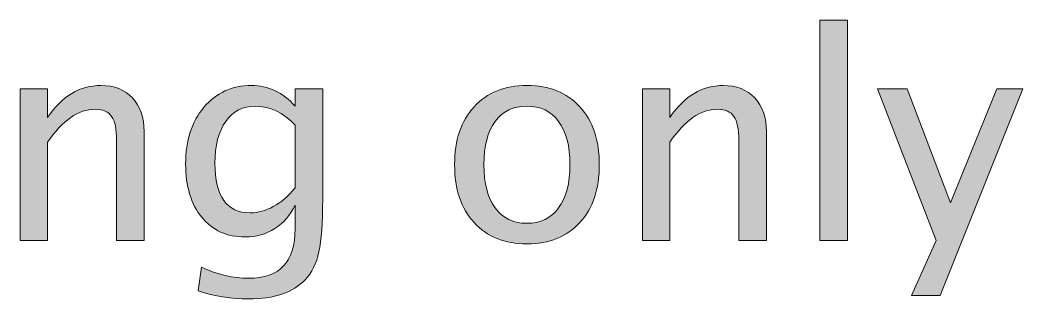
# Model space of a CAD drawing. Header units: inches. Extents: x 4 to 816, y 71 to 806.
# Drawn here: x 89.48 to 114.37, y 777.62 to 784.55 of the extents above; entities that cross this region are included whole.
import ezdxf

# ---------------------------------------------------------------- set-up
doc = ezdxf.new("R2010")
doc.units = ezdxf.units.IN
doc.header["$MEASUREMENT"] = 0
doc.layers.add('Layer 1', color=7, linetype='Continuous')

# ---------------------------------------------------------------- blocks, each defined once
blk = doc.blocks.new('block 342')
at = {"layer": 'Layer 1', "true_color": 0x231f20}
h = blk.add_hatch(color=250, dxfattribs=at)
h.dxf.hatch_style = 2
h.paths.add_polyline_path([(109.329, 779.074), (109.329, 784.55), (110.012, 784.55), (110.012, 779.074)])
h = blk.add_hatch(color=250, dxfattribs=at)
h.dxf.hatch_style = 2
edge = h.paths.add_edge_path()
edge.add_spline(control_points=[(89.476, 779.074), (89.476, 779.074), (89.476, 782.84), (89.476, 782.84), (89.476, 782.84), (90.159, 782.84), (90.159, 782.84), (90.159, 782.84), (90.159, 782.132), (90.159, 782.132), (90.52, 782.66), (90.961, 782.923), (91.483, 782.923), (91.812, 782.923), (92.072, 782.82), (92.266, 782.613), (92.459, 782.406), (92.555, 782.128), (92.555, 781.779), (92.555, 781.779), (92.555, 779.074), (92.555, 779.074), (92.555, 779.074), (91.872, 779.074), (91.872, 779.074), (91.872, 779.074), (91.872, 781.557), (91.872, 781.557), (91.872, 781.837), (91.831, 782.036), (91.749, 782.155), (91.667, 782.274), (91.531, 782.334), (91.341, 782.334), (90.923, 782.334), (90.529, 782.06), (90.159, 781.512), (90.159, 781.512), (90.159, 779.074), (90.159, 779.074), (90.159, 779.074), (89.476, 779.074), (89.476, 779.074)], knot_values=[0, 0, 0, 0, 1, 1, 1, 2, 2, 2, 3, 3, 3, 4, 4, 4, 5, 5, 5, 6, 6, 6, 7, 7, 7, 8, 8, 8, 9, 9, 9, 10, 10, 10, 11, 11, 11, 12, 12, 12, 13, 13, 13, 14, 14, 14, 14], degree=3, periodic=1)
h = blk.add_hatch(color=250, dxfattribs=at)
h.dxf.hatch_style = 2
edge = h.paths.add_edge_path()
edge.add_spline(control_points=[(93.897, 777.822), (93.897, 777.822), (93.977, 778.411), (93.977, 778.411), (94.373, 778.227), (94.764, 778.134), (95.151, 778.134), (95.919, 778.134), (96.304, 778.542), (96.304, 779.358), (96.304, 779.358), (96.304, 779.951), (96.304, 779.951), (96.186, 779.702), (96.017, 779.507), (95.798, 779.369), (95.58, 779.23), (95.336, 779.161), (95.068, 779.161), (94.612, 779.161), (94.25, 779.324), (93.984, 779.651), (93.718, 779.978), (93.585, 780.422), (93.585, 780.981), (93.585, 781.554), (93.737, 782.022), (94.04, 782.382), (94.343, 782.743), (94.735, 782.923), (95.217, 782.923), (95.638, 782.923), (96, 782.752), (96.304, 782.41), (96.304, 782.41), (96.304, 782.84), (96.304, 782.84), (96.304, 782.84), (96.987, 782.84), (96.987, 782.84), (96.987, 782.84), (96.987, 780.101), (96.987, 780.101), (96.987, 779.511), (96.956, 779.075), (96.895, 778.791), (96.834, 778.508), (96.719, 778.276), (96.55, 778.096), (96.252, 777.779), (95.786, 777.621), (95.152, 777.621), (94.718, 777.621), (94.299, 777.688), (93.897, 777.822)], knot_values=[0, 0, 0, 0, 1, 1, 1, 2, 2, 2, 3, 3, 3, 4, 4, 4, 5, 5, 5, 6, 6, 6, 7, 7, 7, 8, 8, 8, 9, 9, 9, 10, 10, 10, 11, 11, 11, 12, 12, 12, 13, 13, 13, 14, 14, 14, 15, 15, 15, 16, 16, 16, 17, 17, 17, 18, 18, 18, 18], degree=3, periodic=1)
edge = h.paths.add_edge_path()
edge.add_spline(control_points=[(96.304, 780.381), (96.304, 780.381), (96.304, 781.942), (96.304, 781.942), (96.003, 782.254), (95.675, 782.41), (95.321, 782.41), (95.006, 782.41), (94.759, 782.284), (94.581, 782.033), (94.402, 781.781), (94.313, 781.432), (94.313, 780.987), (94.313, 780.169), (94.604, 779.761), (95.185, 779.761), (95.581, 779.761), (95.954, 779.967), (96.304, 780.381)], knot_values=[0, 0, 0, 0, 1, 1, 1, 2, 2, 2, 3, 3, 3, 4, 4, 4, 5, 5, 5, 6, 6, 6, 6], degree=3, periodic=1)
h = blk.add_hatch(color=250, dxfattribs=at)
h.dxf.hatch_style = 2
edge = h.paths.add_edge_path()
edge.add_spline(control_points=[(102.057, 778.987), (101.504, 778.987), (101.067, 779.164), (100.744, 779.518), (100.422, 779.871), (100.261, 780.351), (100.261, 780.957), (100.261, 781.563), (100.422, 782.042), (100.744, 782.394), (101.067, 782.747), (101.504, 782.923), (102.057, 782.923), (102.609, 782.923), (103.047, 782.747), (103.369, 782.394), (103.692, 782.042), (103.853, 781.563), (103.853, 780.957), (103.853, 780.351), (103.692, 779.871), (103.369, 779.518), (103.047, 779.164), (102.609, 778.987), (102.057, 778.987)], knot_values=[0, 0, 0, 0, 1, 1, 1, 2, 2, 2, 3, 3, 3, 4, 4, 4, 5, 5, 5, 6, 6, 6, 7, 7, 7, 8, 8, 8, 8], degree=3, periodic=1)
edge = h.paths.add_edge_path()
edge.add_spline(control_points=[(102.055, 779.5), (102.394, 779.5), (102.657, 779.628), (102.844, 779.882), (103.031, 780.136), (103.125, 780.495), (103.125, 780.957), (103.125, 781.419), (103.031, 781.777), (102.844, 782.03), (102.657, 782.283), (102.394, 782.41), (102.055, 782.41), (101.716, 782.41), (101.453, 782.283), (101.267, 782.03), (101.082, 781.777), (100.989, 781.419), (100.989, 780.957), (100.989, 780.495), (101.082, 780.136), (101.267, 779.882), (101.453, 779.628), (101.716, 779.5), (102.055, 779.5)], knot_values=[0, 0, 0, 0, 1, 1, 1, 2, 2, 2, 3, 3, 3, 4, 4, 4, 5, 5, 5, 6, 6, 6, 7, 7, 7, 8, 8, 8, 8], degree=3, periodic=1)
h = blk.add_hatch(color=250, dxfattribs=at)
h.dxf.hatch_style = 2
edge = h.paths.add_edge_path()
edge.add_spline(control_points=[(104.921, 779.074), (104.921, 779.074), (104.921, 782.84), (104.921, 782.84), (104.921, 782.84), (105.604, 782.84), (105.604, 782.84), (105.604, 782.84), (105.604, 782.132), (105.604, 782.132), (105.965, 782.66), (106.407, 782.923), (106.929, 782.923), (107.257, 782.923), (107.518, 782.82), (107.711, 782.613), (107.904, 782.406), (108.001, 782.128), (108.001, 781.779), (108.001, 781.779), (108.001, 779.074), (108.001, 779.074), (108.001, 779.074), (107.317, 779.074), (107.317, 779.074), (107.317, 779.074), (107.317, 781.557), (107.317, 781.557), (107.317, 781.837), (107.276, 782.036), (107.194, 782.155), (107.112, 782.274), (106.976, 782.334), (106.787, 782.334), (106.369, 782.334), (105.974, 782.06), (105.604, 781.512), (105.604, 781.512), (105.604, 779.074), (105.604, 779.074), (105.604, 779.074), (104.921, 779.074), (104.921, 779.074)], knot_values=[0, 0, 0, 0, 1, 1, 1, 2, 2, 2, 3, 3, 3, 4, 4, 4, 5, 5, 5, 6, 6, 6, 7, 7, 7, 8, 8, 8, 9, 9, 9, 10, 10, 10, 11, 11, 11, 12, 12, 12, 13, 13, 13, 14, 14, 14, 14], degree=3, periodic=1)
h = blk.add_hatch(color=250, dxfattribs=at)
h.dxf.hatch_style = 2
h.paths.add_polyline_path([(111.598, 777.704), (112.21, 779.075), (110.754, 782.84), (111.494, 782.84), (112.572, 780.006), (113.721, 782.84), (114.368, 782.84), (112.311, 777.704)])
at = {"layer": 'Layer 1', "lineweight": 0}
for points in [[(109.329, 779.074), (109.329, 784.55), (110.012, 784.55), (110.012, 779.074), (109.329, 779.074)], [(111.598, 777.704), (112.21, 779.075), (110.754, 782.84), (111.494, 782.84), (112.572, 780.006), (113.721, 782.84), (114.368, 782.84), (112.311, 777.704), (111.598, 777.704)]]:
    blk.add_lwpolyline(points, dxfattribs=at)
for points, knots in [([(89.476, 779.074), (89.476, 779.074), (89.476, 782.84), (89.476, 782.84), (89.476, 782.84), (90.159, 782.84), (90.159, 782.84), (90.159, 782.84), (90.159, 782.132), (90.159, 782.132), (90.52, 782.66), (90.961, 782.923), (91.483, 782.923), (91.812, 782.923), (92.072, 782.82), (92.266, 782.613), (92.459, 782.406), (92.555, 782.128), (92.555, 781.779), (92.555, 781.779), (92.555, 779.074), (92.555, 779.074), (92.555, 779.074), (91.872, 779.074), (91.872, 779.074), (91.872, 779.074), (91.872, 781.557), (91.872, 781.557), (91.872, 781.837), (91.831, 782.036), (91.749, 782.155), (91.667, 782.274), (91.531, 782.334), (91.341, 782.334), (90.923, 782.334), (90.529, 782.06), (90.159, 781.512), (90.159, 781.512), (90.159, 779.074), (90.159, 779.074), (90.159, 779.074), (89.476, 779.074), (89.476, 779.074)], [0, 0, 0, 0, 1, 1, 1, 2, 2, 2, 3, 3, 3, 4, 4, 4, 5, 5, 5, 6, 6, 6, 7, 7, 7, 8, 8, 8, 9, 9, 9, 10, 10, 10, 11, 11, 11, 12, 12, 12, 13, 13, 13, 14, 14, 14, 14]), ([(93.897, 777.822), (93.897, 777.822), (93.977, 778.411), (93.977, 778.411), (94.373, 778.227), (94.764, 778.134), (95.151, 778.134), (95.919, 778.134), (96.304, 778.542), (96.304, 779.358), (96.304, 779.358), (96.304, 779.951), (96.304, 779.951), (96.186, 779.702), (96.017, 779.507), (95.798, 779.369), (95.58, 779.23), (95.336, 779.161), (95.068, 779.161), (94.612, 779.161), (94.25, 779.324), (93.984, 779.651), (93.718, 779.978), (93.585, 780.422), (93.585, 780.981), (93.585, 781.554), (93.737, 782.022), (94.04, 782.382), (94.343, 782.743), (94.735, 782.923), (95.217, 782.923), (95.638, 782.923), (96, 782.752), (96.304, 782.41), (96.304, 782.41), (96.304, 782.84), (96.304, 782.84), (96.304, 782.84), (96.987, 782.84), (96.987, 782.84), (96.987, 782.84), (96.987, 780.101), (96.987, 780.101), (96.987, 779.511), (96.956, 779.075), (96.895, 778.791), (96.834, 778.508), (96.719, 778.276), (96.55, 778.096), (96.252, 777.779), (95.786, 777.621), (95.152, 777.621), (94.718, 777.621), (94.299, 777.688), (93.897, 777.822)], [0, 0, 0, 0, 1, 1, 1, 2, 2, 2, 3, 3, 3, 4, 4, 4, 5, 5, 5, 6, 6, 6, 7, 7, 7, 8, 8, 8, 9, 9, 9, 10, 10, 10, 11, 11, 11, 12, 12, 12, 13, 13, 13, 14, 14, 14, 15, 15, 15, 16, 16, 16, 17, 17, 17, 18, 18, 18, 18]), ([(102.057, 778.987), (101.504, 778.987), (101.067, 779.164), (100.744, 779.518), (100.422, 779.871), (100.261, 780.351), (100.261, 780.957), (100.261, 781.563), (100.422, 782.042), (100.744, 782.394), (101.067, 782.747), (101.504, 782.923), (102.057, 782.923), (102.609, 782.923), (103.047, 782.747), (103.369, 782.394), (103.692, 782.042), (103.853, 781.563), (103.853, 780.957), (103.853, 780.351), (103.692, 779.871), (103.369, 779.518), (103.047, 779.164), (102.609, 778.987), (102.057, 778.987)], [0, 0, 0, 0, 1, 1, 1, 2, 2, 2, 3, 3, 3, 4, 4, 4, 5, 5, 5, 6, 6, 6, 7, 7, 7, 8, 8, 8, 8]), ([(104.921, 779.074), (104.921, 779.074), (104.921, 782.84), (104.921, 782.84), (104.921, 782.84), (105.604, 782.84), (105.604, 782.84), (105.604, 782.84), (105.604, 782.132), (105.604, 782.132), (105.965, 782.66), (106.407, 782.923), (106.929, 782.923), (107.257, 782.923), (107.518, 782.82), (107.711, 782.613), (107.904, 782.406), (108.001, 782.128), (108.001, 781.779), (108.001, 781.779), (108.001, 779.074), (108.001, 779.074), (108.001, 779.074), (107.317, 779.074), (107.317, 779.074), (107.317, 779.074), (107.317, 781.557), (107.317, 781.557), (107.317, 781.837), (107.276, 782.036), (107.194, 782.155), (107.112, 782.274), (106.976, 782.334), (106.787, 782.334), (106.369, 782.334), (105.974, 782.06), (105.604, 781.512), (105.604, 781.512), (105.604, 779.074), (105.604, 779.074), (105.604, 779.074), (104.921, 779.074), (104.921, 779.074)], [0, 0, 0, 0, 1, 1, 1, 2, 2, 2, 3, 3, 3, 4, 4, 4, 5, 5, 5, 6, 6, 6, 7, 7, 7, 8, 8, 8, 9, 9, 9, 10, 10, 10, 11, 11, 11, 12, 12, 12, 13, 13, 13, 14, 14, 14, 14]), ([(96.304, 780.381), (96.304, 780.381), (96.304, 781.942), (96.304, 781.942), (96.003, 782.254), (95.675, 782.41), (95.321, 782.41), (95.006, 782.41), (94.759, 782.284), (94.581, 782.033), (94.402, 781.781), (94.313, 781.432), (94.313, 780.987), (94.313, 780.169), (94.604, 779.761), (95.185, 779.761), (95.581, 779.761), (95.954, 779.967), (96.304, 780.381)], [0, 0, 0, 0, 1, 1, 1, 2, 2, 2, 3, 3, 3, 4, 4, 4, 5, 5, 5, 6, 6, 6, 6]), ([(102.055, 779.5), (102.394, 779.5), (102.657, 779.628), (102.844, 779.882), (103.031, 780.136), (103.125, 780.495), (103.125, 780.957), (103.125, 781.419), (103.031, 781.777), (102.844, 782.03), (102.657, 782.283), (102.394, 782.41), (102.055, 782.41), (101.716, 782.41), (101.453, 782.283), (101.267, 782.03), (101.082, 781.777), (100.989, 781.419), (100.989, 780.957), (100.989, 780.495), (101.082, 780.136), (101.267, 779.882), (101.453, 779.628), (101.716, 779.5), (102.055, 779.5)], [0, 0, 0, 0, 1, 1, 1, 2, 2, 2, 3, 3, 3, 4, 4, 4, 5, 5, 5, 6, 6, 6, 7, 7, 7, 8, 8, 8, 8])]:
    blk.add_open_spline(points, degree=3, knots=knots, dxfattribs=at)
blk = doc.blocks.new('block 341')
at = {"layer": 'Layer 1'}
blk.add_blockref('block 342', (0, 0), dxfattribs=at)

msp = doc.modelspace()

# ---------------------------------------------------------------- block references
at = {"layer": 'Layer 1'}
msp.add_blockref('block 341', (0, 0), dxfattribs=at)

doc.saveas('drawing.dxf')
